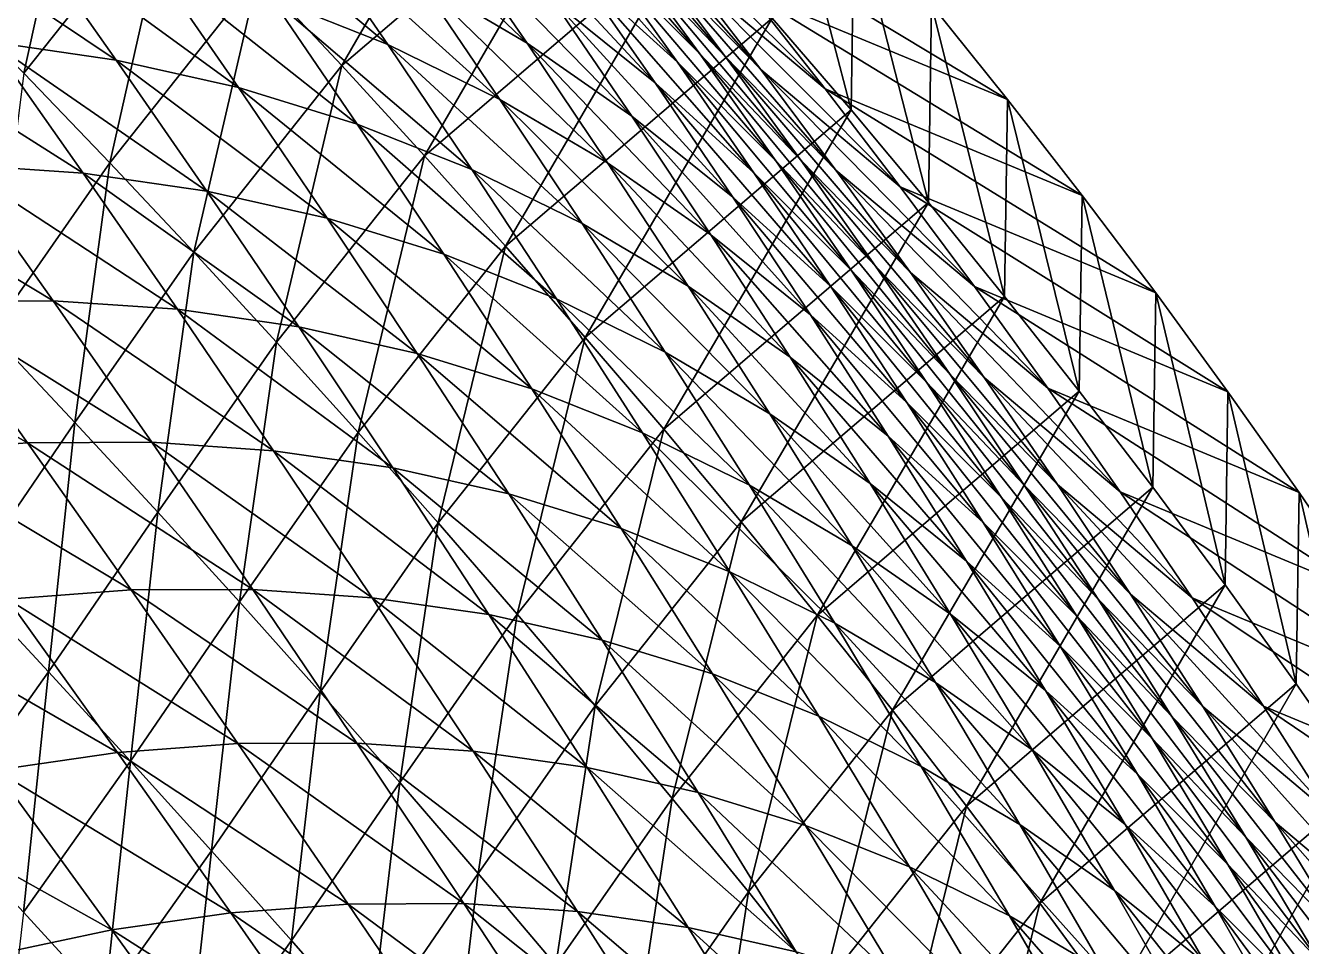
# Model space of a CAD drawing. Header units: metres. Extents: x -232 to 179, y -162 to 161.
# Drawn here: x 85.4 to 139.3, y -33.1 to 5.8 of the extents above; entities that cross this region are included whole.
import ezdxf

# ---------------------------------------------------------------- set-up
doc = ezdxf.new("R2010")
doc.units = ezdxf.units.M

msp = doc.modelspace()

# ---------------------------------------------------------------- linework, layer by layer
for points in [[(98.73003, 4.1157317, -732.50916), (106.50194, 17.605597, -739.7487), (95.17583, 7.911881, -739.0848), (95.17593, 7.911981, -739.08466)], [(106.50194, 17.605597, -739.7487), (98.73003, 4.1157317, -732.50916), (110.04746, 13.802004, -733.17255), (110.04756, 13.802104, -733.1724)], [(85.29023, 3.7953544, -746.7274), (87.854385, 15.479294, -752.1259), (81.59736, 7.58252, -753.2314), (81.59746, 7.58262, -753.23126)], [(87.854385, 15.479294, -752.1259), (85.29023, 3.7953544, -746.7274), (91.55208, 11.6982, -745.62103), (91.55218, 11.6983, -745.6209)], [(120.25499, 2.240652, -713.1234), (117.047226, 14.5432, -715.0619), (116.920135, 6.1243305, -719.8683), (116.920235, 6.1244307, -719.86816)], [(117.047226, 14.5432, -715.0619), (120.25499, 2.240652, -713.1234), (120.38168, 10.633322, -708.332), (120.38178, 10.633422, -708.33185)], [(102.21889, 0.30512905, -725.8861), (110.04746, 13.802004, -733.17255), (98.73003, 4.1157317, -732.50916), (98.730125, 4.115832, -732.50903)], [(110.04746, 13.802004, -733.17255), (102.21889, 0.30512905, -725.8861), (113.51888, 9.97648, -726.54846), (113.51898, 9.97658, -726.54834)], [(113.85986, 4.607891, -641.3563), (106.40723, 13.259079, -643.6476), (110.63669, 9.023609, -648.446), (110.63679, 9.023709, -648.44586)], [(106.40723, 13.259079, -643.6476), (113.85986, 4.607891, -641.3563), (109.665955, 8.807743, -636.5983), (109.66605, 8.807843, -636.5982)], [(114.93771, 4.4885254, -653.4575), (107.39112, 13.347893, -655.43616), (111.724335, 8.778858, -660.4853), (111.724434, 8.778958, -660.48517)], [(107.39112, 13.347893, -655.43616), (114.93771, 4.4885254, -653.4575), (110.63669, 9.023609, -648.446), (110.63679, 9.023709, -648.44586)], [(116.43378, 3.9528046, -665.89185), (108.4807, 12.989351, -667.4205), (113.22095, 8.131716, -672.8624), (113.22105, 8.131816, -672.8623)], [(108.4807, 12.989351, -667.4205), (116.43378, 3.9528046, -665.89185), (111.724335, 8.778858, -660.4853), (111.724434, 8.778958, -660.48517)], [(106.55824, 5.0563393, -601.7048), (98.51134, 12.723427, -604.77844), (103.17668, 9.968498, -608.9608), (103.17678, 9.968598, -608.9607)], [(98.51134, 12.723427, -604.77844), (106.55824, 5.0563393, -601.7048), (101.94752, 7.779007, -597.57135), (101.94762, 7.779107, -597.5712)], [(112.91045, 4.252762, -629.442), (105.40457, 12.685139, -631.9897), (109.665955, 8.807743, -636.5983), (109.66605, 8.807843, -636.5982)], [(105.40457, 12.685139, -631.9897), (112.91045, 4.252762, -629.442), (108.689285, 8.093552, -624.8769), (108.689384, 8.093652, -624.8768)], [(100.66824, 5.0091705, -586.263), (92.17076, 12.106762, -589.6441), (97.150375, 10.132473, -593.54846), (97.150475, 10.132573, -593.54834)], [(92.17076, 12.106762, -589.6441), (100.66824, 5.0091705, -586.263), (95.7532, 6.957855, -582.40924), (95.753296, 6.9579554, -582.4091)], [(119.15399, 3.132618, -679.0476), (109.96993, 12.241884, -679.74646), (115.93644, 7.2145786, -685.96655), (115.93654, 7.214679, -685.96643)], [(109.96993, 12.241884, -679.74646), (119.15399, 3.132618, -679.0476), (113.22095, 8.131716, -672.8624), (113.22105, 8.131816, -672.8623)], [(88.91398, 0.009035468, -740.19116), (91.55208, 11.6982, -745.62103), (85.29023, 3.7953544, -746.7274), (85.29033, 3.7954543, -746.7273)], [(91.55208, 11.6982, -745.62103), (88.91398, 0.009035468, -740.19116), (95.17583, 7.911881, -739.0848), (95.17593, 7.911981, -739.08466)], [(111.96851, 3.3852882, -617.6486), (104.33208, 11.596653, -620.43195), (108.689285, 8.093552, -624.8769), (108.689384, 8.093652, -624.8768)], [(104.33208, 11.596653, -620.43195), (111.96851, 3.3852882, -617.6486), (107.65723, 6.8514824, -613.2505), (107.657326, 6.8515825, -613.25037)], [(126.86542, 2.678114, -694.6535), (112.67208, 11.238222, -692.80383), (123.65324, 6.6800976, -701.5323), (123.653336, 6.6801977, -701.53217)], [(112.67208, 11.238222, -692.80383), (126.86542, 2.678114, -694.6535), (115.93644, 7.2145786, -685.96655), (115.93654, 7.214679, -685.96643)], [(89.19043, 4.3452263, -567.82587), (80.03549, 10.480431, -571.65466), (85.42258, 9.699898, -575.09344), (85.422676, 9.699998, -575.0933)], [(80.03549, 10.480431, -571.65466), (89.19043, 4.3452263, -567.82587), (83.88052, 5.114567, -564.43634), (83.88062, 5.114667, -564.4362)], [(123.52703, -1.6796665, -706.30493), (120.38168, 10.633322, -708.332), (120.25499, 2.240652, -713.1234), (120.25509, 2.240752, -713.1233)], [(120.38168, 10.633322, -708.332), (123.52703, -1.6796665, -706.30493), (123.65324, 6.6800976, -701.5323), (123.653336, 6.6801977, -701.53217)], [(105.40318, 2.6862183, -590.2337), (97.150375, 10.132473, -593.54846), (101.94752, 7.779007, -597.57135), (101.94762, 7.779107, -597.5712)], [(97.150375, 10.132473, -593.54846), (105.40318, 2.6862183, -590.2337), (100.66824, 5.0091705, -586.263), (100.66834, 5.0092707, -586.2629)], [(105.64636, -3.5245857, -719.20746), (113.51888, 9.97648, -726.54846), (102.21889, 0.30512905, -725.8861), (102.21899, 0.30522904, -725.886)], [(110.98631, 1.975811, -605.9442), (103.17668, 9.968498, -608.9608), (107.65723, 6.8514824, -613.2505), (107.657326, 6.8515825, -613.25037)], [(103.17668, 9.968498, -608.9608), (110.98631, 1.975811, -605.9442), (106.55824, 5.0563393, -601.7048), (106.55834, 5.0564394, -601.70465)], [(113.51888, 9.97648, -726.54846), (105.64636, -3.5245857, -719.20746), (116.920135, 6.1243305, -719.8683), (116.920235, 6.1244307, -719.86816)], [(94.359726, 3.185978, -571.3633), (85.42258, 9.699898, -575.09344), (90.66702, 8.523811, -578.6823), (90.66712, 8.523911, -578.6822)], [(85.42258, 9.699898, -575.09344), (94.359726, 3.185978, -571.3633), (89.19043, 4.3452263, -567.82587), (89.19053, 4.3453264, -567.82574)], [(117.064766, 0.09256363, -634.15515), (109.665955, 8.807743, -636.5983), (113.85986, 4.607891, -641.3563), (113.85996, 4.607991, -641.3562)], [(109.665955, 8.807743, -636.5983), (117.064766, 0.09256363, -634.15515), (112.91045, 4.252762, -629.442), (112.91055, 4.252862, -629.4419)], [(118.124695, 0.11094284, -646.32574), (110.63669, 9.023609, -648.446), (114.93771, 4.4885254, -653.4575), (114.93781, 4.4886255, -653.4574)], [(110.63669, 9.023609, -648.446), (118.124695, 0.11094284, -646.32574), (113.85986, 4.607891, -641.3563), (113.85996, 4.607991, -641.3562)], [(119.61214, -0.30165863, -658.8239), (111.724335, 8.778858, -660.4853), (116.43378, 3.9528046, -665.89185), (116.433876, 3.9529045, -665.8917)], [(111.724335, 8.778858, -660.4853), (119.61214, -0.30165863, -658.8239), (114.93771, 4.4885254, -653.4575), (114.93781, 4.4886255, -653.4574)], [(99.37303, 1.6424675, -575.0368), (90.66702, 8.523811, -578.6823), (95.7532, 6.957855, -582.40924), (95.753296, 6.9579554, -582.4091)], [(90.66702, 8.523811, -578.6823), (99.37303, 1.6424675, -575.0368), (94.359726, 3.185978, -571.3633), (94.359825, 3.1860778, -571.36316)], [(116.1452, -0.4150238, -622.16565), (108.689285, 8.093552, -624.8769), (112.91045, 4.252762, -629.442), (112.91055, 4.252862, -629.4419)], [(108.689285, 8.093552, -624.8769), (116.1452, -0.4150238, -622.16565), (111.96851, 3.3852882, -617.6486), (111.96861, 3.3853881, -617.6485)], [(122.32825, -1.013794, -672.03687), (113.22095, 8.131716, -672.8624), (119.15399, 3.132618, -679.0476), (119.15409, 3.1327178, -679.0475)], [(113.22095, 8.131716, -672.8624), (122.32825, -1.013794, -672.03687), (116.43378, 3.9528046, -665.89185), (116.433876, 3.9529045, -665.8917)], [(92.473, -3.7810416, -733.6147), (95.17583, 7.911881, -739.0848), (88.91398, 0.009035468, -740.19116), (88.91408, 0.009135468, -740.19104)], [(95.17583, 7.911881, -739.0848), (92.473, -3.7810416, -733.6147), (98.73003, 4.1157317, -732.50916), (98.730125, 4.115832, -732.50903)], [(109.95412, -0.0011444092, -594.31354), (101.94752, 7.779007, -597.57135), (106.55824, 5.0563393, -601.7048), (106.55834, 5.0564394, -601.70465)], [(101.94752, 7.779007, -597.57135), (109.95412, -0.0011444092, -594.31354), (105.40318, 2.6862183, -590.2337), (105.40328, 2.6863182, -590.2336)], [(130.02165, -1.378397, -687.68585), (115.93644, 7.2145786, -685.96655), (126.86542, 2.678114, -694.6535), (126.86552, 2.6782138, -694.6534)], [(115.93644, 7.2145786, -685.96655), (130.02165, -1.378397, -687.68585), (119.15399, 3.132618, -679.0476), (119.15409, 3.1327178, -679.0475)], [(104.21765, -0.27829742, -578.8354), (95.7532, 6.957855, -582.40924), (100.66824, 5.0091705, -586.263), (100.66834, 5.0092707, -586.2629)], [(95.7532, 6.957855, -582.40924), (104.21765, -0.27829742, -578.8354), (99.37303, 1.6424675, -575.0368), (99.37313, 1.6425675, -575.0367)], [(115.24715, -1.4497948, -610.2908), (107.65723, 6.8514824, -613.2505), (111.96851, 3.3852882, -617.6486), (111.96861, 3.3853881, -617.6485)], [(107.65723, 6.8514824, -613.2505), (115.24715, -1.4497948, -610.2908), (110.98631, 1.975811, -605.9442), (110.98641, 1.975911, -605.9441)], [(126.73982, -5.641924, -699.4035), (123.65324, 6.6800976, -701.5323), (123.52703, -1.6796665, -706.30493), (123.52713, -1.6795665, -706.3048)], [(123.65324, 6.6800976, -701.5323), (126.73982, -5.641924, -699.4035), (126.86542, 2.678114, -694.6535), (126.86552, 2.6782138, -694.6534)], [(109.01628, -7.3782377, -712.46466), (116.920135, 6.1243305, -719.8683), (105.64636, -3.5245857, -719.20746), (105.64646, -3.5244858, -719.20734)], [(116.920135, 6.1243305, -719.8683), (109.01628, -7.3782377, -712.46466), (120.25499, 2.240652, -713.1234), (120.25509, 2.240752, -713.1233)], [(87.79015, -0.43686676, -557.0768), (78.44734, 5.489765, -561.2068), (83.88052, 5.114567, -564.43634), (83.88062, 5.114667, -564.4362)], [(78.44734, 5.489765, -561.2068), (87.79015, -0.43686676, -557.0768), (82.44286, -0.067596436, -553.89825), (82.44296, -0.067496434, -553.89813)], [(93.01611, -1.194046, -560.41266), (83.88052, 5.114567, -564.43634), (89.19043, 4.3452263, -567.82587), (89.19053, 4.3453264, -567.82574)], [(83.88052, 5.114567, -564.43634), (93.01611, -1.194046, -560.41266), (87.79015, -0.43686676, -557.0768), (87.79025, -0.43676677, -557.07666)], [(108.88476, -2.5679588, -582.7492), (100.66824, 5.0091705, -586.263), (105.40318, 2.6862183, -590.2337), (105.40328, 2.6863182, -590.2336)], [(100.66824, 5.0091705, -586.263), (108.88476, -2.5679588, -582.7492), (104.21765, -0.27829742, -578.8354), (104.21775, -0.27819744, -578.83527)], [(114.32478, -3.041729, -598.498), (106.55824, 5.0563393, -601.7048), (110.98631, 1.975811, -605.9442), (110.98641, 1.975911, -605.9441)], [(106.55824, 5.0563393, -601.7048), (114.32478, -3.041729, -598.498), (109.95412, -0.0011444092, -594.31354), (109.954216, -0.0010444092, -594.3134)], [(98.10369, -2.3349571, -563.89417), (89.19043, 4.3452263, -567.82587), (94.359726, 3.185978, -571.3633), (94.359825, 3.1860778, -571.36316)], [(89.19043, 4.3452263, -567.82587), (98.10369, -2.3349571, -563.89417), (93.01611, -1.194046, -560.41266), (93.01621, -1.193946, -560.41254)], [(121.289345, -4.361931, -639.07764), (113.85986, 4.607891, -641.3563), (118.124695, 0.11094284, -646.32574), (118.124794, 0.11104284, -646.3256)], [(113.85986, 4.607891, -641.3563), (121.289345, -4.361931, -639.07764), (117.064766, 0.09256363, -634.15515), (117.064865, 0.09266363, -634.155)], [(122.75984, -4.6389656, -651.64703), (114.93771, 4.4885254, -653.4575), (119.61214, -0.30165863, -658.8239), (119.612236, -0.30155864, -658.8238)], [(114.93771, 4.4885254, -653.4575), (122.75984, -4.6389656, -651.64703), (118.124695, 0.11094284, -646.32574), (118.124794, 0.11104284, -646.3256)], [(85.29023, 3.7953544, -746.7274), (83.88424, -7.193935, -741.57513), (88.91398, 0.009035468, -740.19116), (88.91408, 0.009135468, -740.19104)], [(95.971504, -7.579482, -726.9899), (98.73003, 4.1157317, -732.50916), (92.473, -3.7810416, -733.6147), (92.4731, -3.7809417, -733.61456)], [(98.73003, 4.1157317, -732.50916), (95.971504, -7.579482, -726.9899), (102.21889, 0.30512905, -725.8861), (102.21899, 0.30522904, -725.886)], [(120.25574, -4.531395, -626.8291), (112.91045, 4.252762, -629.442), (117.064766, 0.09256363, -634.15515), (117.064865, 0.09266363, -634.155)], [(112.91045, 4.252762, -629.442), (120.25574, -4.531395, -626.8291), (116.1452, -0.4150238, -622.16565), (116.1453, -0.41492382, -622.1655)], [(125.462814, -5.231346, -664.9233), (116.43378, 3.9528046, -665.89185), (122.32825, -1.013794, -672.03687), (122.32835, -1.0136939, -672.03674)], [(116.43378, 3.9528046, -665.89185), (125.462814, -5.231346, -664.9233), (119.61214, -0.30165863, -658.8239), (119.612236, -0.30155864, -658.8238)], [(119.37492, -5.2056236, -614.75494), (111.96851, 3.3852882, -617.6486), (116.1452, -0.4150238, -622.16565), (116.1453, -0.41492382, -622.1655)], [(111.96851, 3.3852882, -617.6486), (119.37492, -5.2056236, -614.75494), (115.24715, -1.4497948, -610.2908), (115.247246, -1.4496948, -610.29065)], [(103.03774, -3.8540726, -567.50964), (94.359726, 3.185978, -571.3633), (99.37303, 1.6424675, -575.0368), (99.37313, 1.6425675, -575.0367)], [(94.359726, 3.185978, -571.3633), (103.03774, -3.8540726, -567.50964), (98.10369, -2.3349571, -563.89417), (98.10379, -2.3348572, -563.89404)], [(133.12524, -5.4954834, -680.61896), (119.15399, 3.132618, -679.0476), (130.02165, -1.378397, -687.68585), (130.02176, -1.378297, -687.6857)], [(119.15399, 3.132618, -679.0476), (133.12524, -5.4954834, -680.61896), (122.32825, -1.013794, -672.03687), (122.32835, -1.0136939, -672.03674)], [(113.3705, -5.2168274, -586.77057), (105.40318, 2.6862183, -590.2337), (109.95412, -0.0011444092, -594.31354), (109.954216, -0.0010444092, -594.3134)], [(105.40318, 2.6862183, -590.2337), (113.3705, -5.2168274, -586.77057), (108.88476, -2.5679588, -582.7492), (108.88486, -2.567859, -582.7491)], [(112.33241, -11.26084, -705.64874), (120.25499, 2.240652, -713.1234), (109.01628, -7.3782377, -712.46466), (109.01638, -7.3781376, -712.46454)], [(120.25499, 2.240652, -713.1234), (112.33241, -11.26084, -705.64874), (123.52703, -1.6796665, -706.30493), (123.52713, -1.6795665, -706.3048)], [(129.89676, -9.651758, -692.4092), (126.86542, 2.678114, -694.6535), (126.73982, -5.641924, -699.4035), (126.73992, -5.641824, -699.4034)], [(126.86542, 2.678114, -694.6535), (129.89676, -9.651758, -692.4092), (130.02165, -1.378397, -687.68585), (130.02176, -1.378297, -687.6857)], [(107.805786, -5.7444763, -571.24817), (99.37303, 1.6424675, -575.0368), (104.21765, -0.27829742, -578.8354), (104.21775, -0.27819744, -578.83527)], [(99.37303, 1.6424675, -575.0368), (107.805786, -5.7444763, -571.24817), (103.03774, -3.8540726, -567.50964), (103.03784, -3.8539727, -567.5095)], [(118.53034, -6.4229126, -602.7882), (110.98631, 1.975811, -605.9442), (115.24715, -1.4497948, -610.2908), (115.247246, -1.4496948, -610.29065)], [(110.98631, 1.975811, -605.9442), (118.53034, -6.4229126, -602.7882), (114.32478, -3.041729, -598.498), (114.32488, -3.041629, -598.49786)], [(87.447136, -10.978479, -734.9976), (88.91398, 0.009035468, -740.19116), (83.88424, -7.193935, -741.57513), (83.88434, -7.193835, -741.575)], [(88.91398, 0.009035468, -740.19116), (87.447136, -10.978479, -734.9976), (92.473, -3.7810416, -733.6147), (92.4731, -3.7809417, -733.61456)], [(99.41347, -11.390905, -720.3087), (102.21889, 0.30512905, -725.8861), (95.971504, -7.579482, -726.9899), (95.9716, -7.579382, -726.9898)], [(102.21889, 0.30512905, -725.8861), (99.41347, -11.390905, -720.3087), (105.64636, -3.5245857, -719.20746), (105.64646, -3.5244858, -719.20734)], [(124.4358, -8.93895, -631.6997), (117.064766, 0.09256363, -634.15515), (121.289345, -4.361931, -639.07764), (121.289444, -4.3618307, -639.0775)], [(117.064766, 0.09256363, -634.15515), (124.4358, -8.93895, -631.6997), (120.25574, -4.531395, -626.8291), (120.25584, -4.531295, -626.829)], [(125.880714, -9.066994, -644.3487), (118.124695, 0.11094284, -646.32574), (122.75984, -4.6389656, -651.64703), (122.75994, -4.6388655, -651.6469)], [(118.124695, 0.11094284, -646.32574), (125.880714, -9.066994, -644.3487), (121.289345, -4.361931, -639.07764), (121.289444, -4.3618307, -639.0775)], [(86.51978, -5.8277435, -546.43427), (76.99291, -0.08900452, -550.88916), (82.44286, -0.067596436, -553.89825), (82.44296, -0.067496434, -553.89813)], [(76.99291, -0.08900452, -550.88916), (86.51978, -5.8277435, -546.43427), (81.164825, -5.8487854, -543.4776), (81.164925, -5.8486853, -543.4775)], [(91.773865, -6.1905746, -549.5573), (82.44286, -0.067596436, -553.89825), (87.79015, -0.43686676, -557.0768), (87.79025, -0.43676677, -557.07666)], [(82.44286, -0.067596436, -553.89825), (91.773865, -6.1905746, -549.5573), (86.51978, -5.8277435, -546.43427), (86.51988, -5.8276434, -546.43414)], [(96.90874, -6.9345512, -552.8351), (87.79015, -0.43686676, -557.0768), (93.01611, -1.194046, -560.41266), (93.01621, -1.193946, -560.41254)], [(87.79015, -0.43686676, -557.0768), (96.90874, -6.9345512, -552.8351), (91.773865, -6.1905746, -549.5573), (91.773964, -6.1904745, -549.5572)], [(112.39909, -7.99794, -575.1001), (104.21765, -0.27829742, -578.8354), (108.88476, -2.5679588, -582.7492), (108.88486, -2.567859, -582.7491)], [(104.21765, -0.27829742, -578.8354), (112.39909, -7.99794, -575.1001), (107.805786, -5.7444763, -571.24817), (107.805885, -5.744376, -571.24805)], [(117.678535, -8.2138405, -590.8951), (109.95412, -0.0011444092, -594.31354), (114.32478, -3.041729, -598.498), (114.32488, -3.041629, -598.49786)], [(109.95412, -0.0011444092, -594.31354), (117.678535, -8.2138405, -590.8951), (113.3705, -5.2168274, -586.77057), (113.3706, -5.2167273, -586.77045)], [(123.43733, -9.273792, -619.3638), (116.1452, -0.4150238, -622.16565), (120.25574, -4.531395, -626.8291), (120.25584, -4.531295, -626.829)], [(116.1452, -0.4150238, -622.16565), (123.43733, -9.273792, -619.3638), (119.37492, -5.2056236, -614.75494), (119.37502, -5.2055235, -614.7548)], [(128.5613, -9.527199, -657.69507), (119.61214, -0.30165863, -658.8239), (125.462814, -5.231346, -664.9233), (125.46291, -5.231246, -664.92316)], [(119.61214, -0.30165863, -658.8239), (128.5613, -9.527199, -657.69507), (122.75984, -4.6389656, -651.64703), (122.75994, -4.6388655, -651.6469)], [(136.17958, -9.679731, -673.4415), (122.32825, -1.013794, -672.03687), (133.12524, -5.4954834, -680.61896), (133.12535, -5.4953833, -680.61884)], [(122.32825, -1.013794, -672.03687), (136.17958, -9.679731, -673.4415), (125.462814, -5.231346, -664.9233), (125.46291, -5.231246, -664.92316)], [(101.90763, -8.055588, -556.2559), (93.01611, -1.194046, -560.41266), (98.10369, -2.3349571, -563.89417), (98.10379, -2.3348572, -563.89404)], [(93.01611, -1.194046, -560.41266), (101.90763, -8.055588, -556.2559), (96.90874, -6.9345512, -552.8351), (96.90884, -6.934451, -552.83496)], [(122.60461, -10.130039, -607.19446), (115.24715, -1.4497948, -610.2908), (119.37492, -5.2056236, -614.75494), (119.37502, -5.2055235, -614.7548)], [(115.24715, -1.4497948, -610.2908), (122.60461, -10.130039, -607.19446), (118.53034, -6.4229126, -602.7882), (118.53044, -6.4228125, -602.7881)], [(133.00116, -13.715057, -685.3116), (130.02165, -1.378397, -687.68585), (129.89676, -9.651758, -692.4092), (129.89687, -9.651658, -692.40906)], [(130.02165, -1.378397, -687.68585), (133.00116, -13.715057, -685.3116), (133.12524, -5.4954834, -680.61896), (133.12535, -5.4953833, -680.61884)], [(115.59839, -15.177568, -698.7504), (123.52703, -1.6796665, -706.30493), (112.33241, -11.26084, -705.64874), (112.33251, -11.26074, -705.6486)], [(123.52703, -1.6796665, -706.30493), (115.59839, -15.177568, -698.7504), (126.73982, -5.641924, -699.4035), (126.73992, -5.641824, -699.4034)], [(106.75568, -9.548218, -559.80835), (98.10369, -2.3349571, -563.89417), (103.03774, -3.8540726, -567.50964), (103.03784, -3.8539727, -567.5095)], [(98.10369, -2.3349571, -563.89417), (106.75568, -9.548218, -559.80835), (101.90763, -8.055588, -556.2559), (101.90773, -8.055488, -556.2558)], [(116.81392, -10.604927, -579.05786), (108.88476, -2.5679588, -582.7492), (113.3705, -5.2168274, -586.77057), (113.3706, -5.2167273, -586.77045)], [(108.88476, -2.5679588, -582.7492), (116.81392, -10.604927, -579.05786), (112.39909, -7.99794, -575.1001), (112.39919, -7.99784, -575.1)], [(121.82384, -11.546589, -595.12384), (114.32478, -3.041729, -598.498), (118.53034, -6.4229126, -602.7882), (118.53044, -6.4228125, -602.7881)], [(114.32478, -3.041729, -598.498), (121.82384, -11.546589, -595.12384), (117.678535, -8.2138405, -590.8951), (117.678635, -8.21374, -590.89496)], [(102.802795, -15.2200775, -713.56244), (105.64636, -3.5245857, -719.20746), (99.41347, -11.390905, -720.3087), (99.41357, -11.390805, -720.3086)], [(105.64636, -3.5245857, -719.20746), (102.802795, -15.2200775, -713.56244), (109.01628, -7.3782377, -712.46466), (109.01638, -7.3781376, -712.46454)], [(90.95337, -14.765834, -728.3707), (92.473, -3.7810416, -733.6147), (87.447136, -10.978479, -734.9976), (87.447235, -10.978379, -734.9975)], [(92.473, -3.7810416, -733.6147), (90.95337, -14.765834, -728.3707), (95.971504, -7.579482, -726.9899), (95.9716, -7.579382, -726.9898)], [(111.440605, -11.405666, -563.4817), (103.03774, -3.8540726, -567.50964), (107.805786, -5.7444763, -571.24817), (107.805885, -5.744376, -571.24805)], [(103.03774, -3.8540726, -567.50964), (111.440605, -11.405666, -563.4817), (106.75568, -9.548218, -559.80835), (106.755775, -9.548118, -559.8082)], [(127.56845, -13.6297455, -624.1774), (120.25574, -4.531395, -626.8291), (124.4358, -8.93895, -631.6997), (124.4359, -8.938849, -631.6996)], [(120.25574, -4.531395, -626.8291), (127.56845, -13.6297455, -624.1774), (123.43733, -9.273792, -619.3638), (123.43743, -9.273692, -619.36365)], [(128.97879, -13.594437, -636.9152), (121.289345, -4.361931, -639.07764), (125.880714, -9.066994, -644.3487), (125.88081, -9.066894, -644.3486)], [(121.289345, -4.361931, -639.07764), (128.97879, -13.594437, -636.9152), (124.4358, -8.93895, -631.6997), (124.4359, -8.938849, -631.6996)], [(131.62741, -13.9090805, -650.3396), (122.75984, -4.6389656, -651.64703), (128.5613, -9.527199, -657.69507), (128.5614, -9.527099, -657.69495)], [(122.75984, -4.6389656, -651.64703), (131.62741, -13.9090805, -650.3396), (125.880714, -9.066994, -644.3487), (125.88081, -9.066894, -644.3486)], [(121.053856, -13.554565, -583.1172), (113.3705, -5.2168274, -586.77057), (117.678535, -8.2138405, -590.8951), (117.678635, -8.21374, -590.89496)], [(113.3705, -5.2168274, -586.77057), (121.053856, -13.554565, -583.1172), (116.81392, -10.604927, -579.05786), (116.81402, -10.604827, -579.05774)], [(126.61434, -14.145462, -611.7435), (119.37492, -5.2056236, -614.75494), (123.43733, -9.273792, -619.3638), (123.43743, -9.273692, -619.36365)], [(119.37492, -5.2056236, -614.75494), (126.61434, -14.145462, -611.7435), (122.60461, -10.130039, -607.19446), (122.604706, -10.129939, -607.19434)], [(139.18796, -13.938173, -666.1417), (125.462814, -5.231346, -664.9233), (136.17958, -9.679731, -673.4415), (136.17969, -9.679631, -673.4414)], [(125.462814, -5.231346, -664.9233), (139.18796, -13.938173, -666.1417), (128.5613, -9.527199, -657.69507), (128.5614, -9.527099, -657.69495)], [(85.43704, -11.830223, -535.89453), (75.72836, -6.255028, -540.699), (81.164825, -5.8487854, -543.4776), (81.164925, -5.8486853, -543.4775)], [(90.68909, -11.809586, -538.7944), (81.164825, -5.8487854, -543.4776), (86.51978, -5.8277435, -546.43427), (86.51988, -5.8276434, -546.43414)], [(81.164825, -5.8487854, -543.4776), (90.68909, -11.809586, -538.7944), (85.43704, -11.830223, -535.89453), (85.43714, -11.830123, -535.8944)], [(95.84218, -12.165443, -541.8574), (86.51978, -5.8277435, -546.43427), (91.773865, -6.1905746, -549.5573), (91.773964, -6.1904745, -549.5572)], [(86.51978, -5.8277435, -546.43427), (95.84218, -12.165443, -541.8574), (90.68909, -11.809586, -538.7944), (90.689186, -11.809485, -538.79425)], [(115.95386, -13.619858, -567.2665), (107.805786, -5.7444763, -571.24817), (112.39909, -7.99794, -575.1001), (112.39919, -7.99784, -575.1)], [(107.805786, -5.7444763, -571.24817), (115.95386, -13.619858, -567.2665), (111.440605, -11.405666, -563.4817), (111.440704, -11.405566, -563.48157)], [(118.81783, -19.133907, -691.75977), (126.73982, -5.641924, -699.4035), (115.59839, -15.177568, -698.7504), (115.59849, -15.177468, -698.7503)], [(126.73982, -5.641924, -699.4035), (118.81783, -19.133907, -691.75977), (129.89676, -9.651758, -692.4092), (129.89687, -9.651658, -692.40906)], [(136.05643, -17.83822, -678.0993), (133.12524, -5.4954834, -680.61896), (133.00116, -13.715057, -685.3116), (133.00127, -13.714957, -685.31146)], [(133.12524, -5.4954834, -680.61896), (136.05643, -17.83822, -678.0993), (136.17958, -9.679731, -673.4415), (136.17969, -9.679631, -673.4414)], [(75.72836, -6.255028, -540.699), (85.43704, -11.830223, -535.89453), (80.10507, -12.228661, -533.1693), (80.10517, -12.22856, -533.1692)], [(100.878365, -12.895123, -545.0722), (91.773865, -6.1905746, -549.5573), (96.90874, -6.9345512, -552.8351), (96.90884, -6.934451, -552.83496)], [(91.773865, -6.1905746, -549.5573), (100.878365, -12.895123, -545.0722), (95.84218, -12.165443, -541.8574), (95.84228, -12.165343, -541.8573)], [(125.83974, -15.2006, -599.467), (118.53034, -6.4229126, -602.7882), (122.60461, -10.130039, -607.19446), (122.604706, -10.129939, -607.19434)], [(118.53034, -6.4229126, -602.7882), (125.83974, -15.2006, -599.467), (121.82384, -11.546589, -595.12384), (121.82394, -11.546489, -595.1237)], [(105.78119, -13.99461, -548.42725), (96.90874, -6.9345512, -552.8351), (101.90763, -8.055588, -556.2559), (101.90773, -8.055488, -556.2558)], [(96.90874, -6.9345512, -552.8351), (105.78119, -13.99461, -548.42725), (100.878365, -12.895123, -545.0722), (100.87846, -12.895022, -545.0721)], [(83.88424, -7.193935, -741.57513), (82.81877, -17.734007, -736.345), (87.447136, -10.978479, -734.9976), (87.447235, -10.978379, -734.9975)], [(106.14328, -19.071932, -706.74225), (109.01628, -7.3782377, -712.46466), (102.802795, -15.2200775, -713.56244), (102.802895, -15.219977, -713.5623)], [(109.01628, -7.3782377, -712.46466), (106.14328, -19.071932, -706.74225), (112.33241, -11.26084, -705.64874), (112.33251, -11.26074, -705.6486)], [(94.40698, -18.560587, -721.68634), (95.971504, -7.579482, -726.9899), (90.95337, -14.765834, -728.3707), (90.95347, -14.765734, -728.3706)], [(95.971504, -7.579482, -726.9899), (94.40698, -18.560587, -721.68634), (99.41347, -11.390905, -720.3087), (99.41357, -11.390805, -720.3086)], [(110.53606, -15.458553, -551.91144), (101.90763, -8.055588, -556.2559), (106.75568, -9.548218, -559.80835), (106.755775, -9.548118, -559.8082)], [(101.90763, -8.055588, -556.2559), (110.53606, -15.458553, -551.91144), (105.78119, -13.99461, -548.42725), (105.78129, -13.99451, -548.4271)], [(120.29172, -16.181396, -571.1553), (112.39909, -7.99794, -575.1001), (116.81392, -10.604927, -579.05786), (116.81402, -10.604827, -579.05774)], [(112.39909, -7.99794, -575.1001), (120.29172, -16.181396, -571.1553), (115.95386, -13.619858, -567.2665), (115.95396, -13.619758, -567.26636)], [(125.13362, -16.834625, -587.2791), (117.678535, -8.2138405, -590.8951), (121.82384, -11.546589, -595.12384), (121.82394, -11.546489, -595.1237)], [(117.678535, -8.2138405, -590.8951), (125.13362, -16.834625, -587.2791), (121.053856, -13.554565, -583.1172), (121.053955, -13.554465, -583.11707)], [(132.05826, -18.230724, -629.33185), (124.4358, -8.93895, -631.6997), (128.97879, -13.594437, -636.9152), (128.9789, -13.5943365, -636.9151)], [(124.4358, -8.93895, -631.6997), (132.05826, -18.230724, -629.33185), (127.56845, -13.6297455, -624.1774), (127.56855, -13.629645, -624.1773)], [(134.66495, -18.385502, -642.843), (125.880714, -9.066994, -644.3487), (131.62741, -13.9090805, -650.3396), (131.62752, -13.90898, -650.3395)], [(125.880714, -9.066994, -644.3487), (134.66495, -18.385502, -642.843), (128.97879, -13.594437, -636.9152), (128.9789, -13.5943365, -636.9151)], [(115.130936, -17.280304, -555.51416), (106.75568, -9.548218, -559.80835), (111.440605, -11.405666, -563.4817), (111.440704, -11.405566, -563.48157)], [(106.75568, -9.548218, -559.80835), (115.130936, -17.280304, -555.51416), (110.53606, -15.458553, -551.91144), (110.536156, -15.458453, -551.9113)], [(121.99426, -23.135563, -684.6664), (129.89676, -9.651758, -692.4092), (118.81783, -19.133907, -691.75977), (118.81793, -19.133808, -691.75964)], [(129.89676, -9.651758, -692.4092), (121.99426, -23.135563, -684.6664), (133.00116, -13.715057, -685.3116), (133.00127, -13.714957, -685.31146)], [(130.6919, -18.444931, -616.49475), (123.43733, -9.273792, -619.3638), (127.56845, -13.6297455, -624.1774), (127.56855, -13.629645, -624.1773)], [(123.43733, -9.273792, -619.3638), (130.6919, -18.444931, -616.49475), (126.61434, -14.145462, -611.7435), (126.61444, -14.145362, -611.7434)], [(142.15375, -18.278416, -658.70654), (128.5613, -9.527199, -657.69507), (139.18796, -13.938173, -666.1417), (139.18806, -13.938073, -666.1416)], [(128.5613, -9.527199, -657.69507), (142.15375, -18.278416, -658.70654), (131.62741, -13.9090805, -650.3396), (131.62752, -13.90898, -650.3395)], [(139.06583, -22.028059, -670.7603), (136.17958, -9.679731, -673.4415), (136.05643, -17.83822, -678.0993), (136.05653, -17.838121, -678.0992)], [(136.17958, -9.679731, -673.4415), (139.06583, -22.028059, -670.7603), (139.18796, -13.938173, -666.1417), (139.18806, -13.938073, -666.1416)], [(129.79202, -19.15849, -603.95087), (122.60461, -10.130039, -607.19446), (126.61434, -14.145462, -611.7435), (126.61444, -14.145362, -611.7434)], [(122.60461, -10.130039, -607.19446), (129.79202, -19.15849, -603.95087), (125.83974, -15.2006, -599.467), (125.839836, -15.2005, -599.46686)], [(124.45775, -19.079628, -575.14386), (116.81392, -10.604927, -579.05786), (121.053856, -13.554565, -583.1172), (121.053955, -13.554465, -583.11707)], [(116.81392, -10.604927, -579.05786), (124.45775, -19.079628, -575.14386), (120.29172, -16.181396, -571.1553), (120.29182, -16.181297, -571.15515)], [(86.33214, -21.51096, -729.716), (87.447136, -10.978479, -734.9976), (82.81877, -17.734007, -736.345), (82.81887, -17.733908, -736.34485)], [(87.447136, -10.978479, -734.9976), (86.33214, -21.51096, -729.716), (90.95337, -14.765834, -728.3707), (90.95347, -14.765734, -728.3706)], [(109.43867, -22.951546, -699.83875), (112.33241, -11.26084, -705.64874), (106.14328, -19.071932, -706.74225), (106.14338, -19.071833, -706.7421)], [(112.33241, -11.26084, -705.64874), (109.43867, -22.951546, -699.83875), (115.59839, -15.177568, -698.7504), (115.59849, -15.177468, -698.7503)], [(89.82239, -18.054497, -528.11755), (80.10507, -12.228661, -533.1693), (85.43704, -11.830223, -535.89453), (85.43714, -11.830123, -535.8944)], [(94.96304, -18.034302, -530.95593), (85.43704, -11.830223, -535.89453), (90.68909, -11.809586, -538.7944), (90.689186, -11.809485, -538.79425)], [(85.43704, -11.830223, -535.89453), (94.96304, -18.034302, -530.95593), (89.82239, -18.054497, -528.11755), (89.82249, -18.054398, -528.11743)], [(100.00687, -18.38261, -533.954), (90.68909, -11.809586, -538.7944), (95.84218, -12.165443, -541.8574), (95.84228, -12.165343, -541.8573)], [(90.68909, -11.809586, -538.7944), (100.00687, -18.38261, -533.954), (94.96304, -18.034302, -530.95593), (94.96314, -18.034203, -530.9558)], [(97.81189, -22.367449, -714.9358), (99.41347, -11.390905, -720.3087), (94.40698, -18.560587, -721.68634), (94.40708, -18.560488, -721.6862)], [(99.41347, -11.390905, -720.3087), (97.81189, -22.367449, -714.9358), (102.802795, -15.2200775, -713.56244), (102.802895, -15.219977, -713.5623)], [(119.55744, -19.451935, -559.2262), (111.440605, -11.405666, -563.4817), (115.95386, -13.619858, -567.2665), (115.95396, -13.619758, -567.26636)], [(111.440605, -11.405666, -563.4817), (119.55744, -19.451935, -559.2262), (115.130936, -17.280304, -555.51416), (115.131035, -17.280205, -555.51404)], [(129.08603, -20.43087, -591.5536), (121.82384, -11.546589, -595.12384), (125.83974, -15.2006, -599.467), (125.839836, -15.2005, -599.46686)], [(121.82384, -11.546589, -595.12384), (129.08603, -20.43087, -591.5536), (125.13362, -16.834625, -587.2791), (125.13372, -16.834526, -587.279)], [(80.10507, -12.228661, -533.1693), (89.82239, -18.054497, -528.11755), (84.603485, -18.444492, -525.4501), (84.603584, -18.444393, -525.44995)], [(104.93625, -19.096817, -537.1006), (95.84218, -12.165443, -541.8574), (100.878365, -12.895123, -545.0722), (100.87846, -12.895022, -545.0721)], [(95.84218, -12.165443, -541.8574), (104.93625, -19.096817, -537.1006), (100.00687, -18.38261, -533.954), (100.006966, -18.382511, -533.95386)], [(109.7351, -20.172993, -540.3845), (100.878365, -12.895123, -545.0722), (105.78119, -13.99461, -548.42725), (105.78129, -13.99451, -548.4271)], [(100.878365, -12.895123, -545.0722), (109.7351, -20.172993, -540.3845), (104.93625, -19.096817, -537.1006), (104.93635, -19.096718, -537.10046)], [(114.38913, -21.605888, -543.7948), (105.78119, -13.99461, -548.42725), (110.53606, -15.458553, -551.91144), (110.536156, -15.458453, -551.9113)], [(105.78119, -13.99461, -548.42725), (114.38913, -21.605888, -543.7948), (109.7351, -20.172993, -540.3845), (109.7352, -20.172894, -540.3844)], [(123.811935, -21.964249, -563.0403), (115.95386, -13.619858, -567.2665), (120.29172, -16.181396, -571.1553), (120.29182, -16.181297, -571.15515)], [(115.95386, -13.619858, -567.2665), (123.811935, -21.964249, -563.0403), (119.55744, -19.451935, -559.2262), (119.55754, -19.451836, -559.2261)], [(128.46642, -22.30251, -579.2332), (121.053856, -13.554565, -583.1172), (125.13362, -16.834625, -587.2791), (125.13372, -16.834526, -587.279)], [(121.053856, -13.554565, -583.1172), (128.46642, -22.30251, -579.2332), (124.45775, -19.079628, -575.14386), (124.45785, -19.079529, -575.14374)], [(125.13132, -27.188715, -677.4589), (133.00116, -13.715057, -685.3116), (121.99426, -23.135563, -684.6664), (121.99436, -23.135464, -684.66626)], [(133.00116, -13.715057, -685.3116), (125.13132, -27.188715, -677.4589), (136.05643, -17.83822, -678.0993), (136.05653, -17.838121, -678.0992)], [(135.12349, -22.986252, -621.5824), (127.56845, -13.6297455, -624.1774), (132.05826, -18.230724, -629.33185), (132.05836, -18.230625, -629.3317)], [(127.56845, -13.6297455, -624.1774), (135.12349, -22.986252, -621.5824), (130.6919, -18.444931, -616.49475), (130.692, -18.444832, -616.4946)], [(137.67784, -22.965698, -635.19025), (128.97879, -13.594437, -636.9152), (134.66495, -18.385502, -642.843), (134.66505, -18.385403, -642.8429)], [(128.97879, -13.594437, -636.9152), (137.67784, -22.965698, -635.19025), (132.05826, -18.230724, -629.33185), (132.05836, -18.230625, -629.3317)], [(145.08035, -22.7088, -651.12177), (131.62741, -13.9090805, -650.3396), (142.15375, -18.278416, -658.70654), (142.15385, -18.278316, -658.7064)], [(131.62741, -13.9090805, -650.3396), (145.08035, -22.7088, -651.12177), (134.66495, -18.385502, -642.843), (134.66505, -18.385403, -642.8429)], [(142.03278, -26.291927, -663.28156), (139.18796, -13.938173, -666.1417), (139.06583, -22.028059, -670.7603), (139.06593, -22.02796, -670.7602)], [(139.18796, -13.938173, -666.1417), (142.03278, -26.291927, -663.28156), (142.15375, -18.278416, -658.70654), (142.15385, -18.278316, -658.7064)], [(133.81114, -23.396358, -608.634), (126.61434, -14.145462, -611.7435), (130.6919, -18.444931, -616.49475), (130.692, -18.444832, -616.4946)], [(126.61434, -14.145462, -611.7435), (133.81114, -23.396358, -608.634), (129.79202, -19.15849, -603.95087), (129.79213, -19.15839, -603.95074)], [(89.796455, -25.290062, -723.02844), (90.95337, -14.765834, -728.3707), (86.33214, -21.51096, -729.716), (86.33224, -21.51086, -729.7159)], [(90.95337, -14.765834, -728.3707), (89.796455, -25.290062, -723.02844), (94.40698, -18.560587, -721.68634), (94.40708, -18.560488, -721.6862)], [(101.17194, -26.191278, -708.1102), (102.802795, -15.2200775, -713.56244), (97.81189, -22.367449, -714.9358), (97.81199, -22.36735, -714.93567)], [(102.802795, -15.2200775, -713.56244), (101.17194, -26.191278, -708.1102), (106.14328, -19.071932, -706.74225), (106.14338, -19.071833, -706.7421)], [(112.69266, -26.864273, -692.842), (115.59839, -15.177568, -698.7504), (109.43867, -22.951546, -699.83875), (109.43877, -22.951447, -699.8386)], [(118.88658, -23.389011, -547.32117), (110.53606, -15.458553, -551.91144), (115.130936, -17.280304, -555.51416), (115.131035, -17.280205, -555.51404)], [(110.53606, -15.458553, -551.91144), (118.88658, -23.389011, -547.32117), (114.38913, -21.605888, -543.7948), (114.38923, -21.60579, -543.7947)], [(115.59839, -15.177568, -698.7504), (112.69266, -26.864273, -692.842), (118.81783, -19.133907, -691.75977), (118.81793, -19.133808, -691.75964)], [(132.97583, -24.326187, -595.96655), (125.83974, -15.2006, -599.467), (129.79202, -19.15849, -603.95087), (129.79213, -19.15839, -603.95074)], [(125.83974, -15.2006, -599.467), (132.97583, -24.326187, -595.96655), (129.08603, -20.43087, -591.5536), (129.08614, -20.43077, -591.55347)], [(127.8979, -24.80677, -566.95215), (120.29172, -16.181396, -571.1553), (124.45775, -19.079628, -575.14386), (124.45785, -19.079529, -575.14374)], [(120.29172, -16.181396, -571.1553), (127.8979, -24.80677, -566.95215), (123.811935, -21.964249, -563.0403), (123.812035, -21.96415, -563.04016)], [(132.34991, -25.836071, -583.43317), (125.13362, -16.834625, -587.2791), (129.08603, -20.43087, -591.5536), (129.08614, -20.43077, -591.55347)], [(125.13362, -16.834625, -587.2791), (132.34991, -25.836071, -583.43317), (128.46642, -22.30251, -579.2332), (128.46652, -22.30241, -579.2331)], [(82.81877, -17.734007, -736.345), (81.7948, -27.9104, -730.90753), (86.33214, -21.51096, -729.716), (86.33224, -21.51086, -729.7159)], [(123.219215, -25.514587, -550.95447), (115.130936, -17.280304, -555.51416), (119.55744, -19.451935, -559.2262), (119.55754, -19.451836, -559.2261)], [(115.130936, -17.280304, -555.51416), (123.219215, -25.514587, -550.95447), (118.88658, -23.389011, -547.32117), (118.88668, -23.388912, -547.32104)], [(94.335266, -24.54578, -520.12134), (84.603485, -18.444492, -525.4501), (89.82239, -18.054497, -528.11755), (89.82249, -18.054398, -528.11743)], [(99.355484, -24.526062, -522.8932), (89.82239, -18.054497, -528.11755), (94.96304, -18.034302, -530.95593), (94.96314, -18.034203, -530.9558)], [(89.82239, -18.054497, -528.11755), (99.355484, -24.526062, -522.8932), (94.335266, -24.54578, -520.12134), (94.335365, -24.545681, -520.1212)], [(104.28113, -24.866203, -525.82104), (94.96304, -18.034302, -530.95593), (100.00687, -18.38261, -533.954), (100.006966, -18.382511, -533.95386)], [(94.96304, -18.034302, -530.95593), (104.28113, -24.866203, -525.82104), (99.355484, -24.526062, -522.8932), (99.35558, -24.525963, -522.89307)], [(128.23262, -31.299925, -670.1253), (136.05643, -17.83822, -678.0993), (125.13132, -27.188715, -677.4589), (125.13142, -27.188616, -677.4588)], [(136.05643, -17.83822, -678.0993), (128.23262, -31.299925, -670.1253), (139.06583, -22.028059, -670.7603), (139.06593, -22.02796, -670.7602)], [(140.67018, -27.659828, -627.3648), (132.05826, -18.230724, -629.33185), (137.67784, -22.965698, -635.19025), (137.67795, -22.9656, -635.1901)], [(132.05826, -18.230724, -629.33185), (140.67018, -27.659828, -627.3648), (135.12349, -22.986252, -621.5824), (135.1236, -22.986153, -621.5823)], [(89.23865, -24.926636, -517.51636), (79.32552, -19.20428, -522.9641), (84.603485, -18.444492, -525.4501), (84.603584, -18.444393, -525.44995)], [(84.603485, -18.444492, -525.4501), (94.335266, -24.54578, -520.12134), (89.23865, -24.926636, -517.51636), (89.23875, -24.926537, -517.51624)], [(93.21571, -29.075989, -716.27374), (94.40698, -18.560587, -721.68634), (89.796455, -25.290062, -723.02844), (89.796555, -25.289963, -723.0283)], [(94.40698, -18.560587, -721.68634), (93.21571, -29.075989, -716.27374), (97.81189, -22.367449, -714.9358), (97.81199, -22.36735, -714.93567)], [(109.09502, -25.563679, -528.8939), (100.00687, -18.38261, -533.954), (104.93625, -19.096817, -537.1006), (104.93635, -19.096718, -537.10046)], [(100.00687, -18.38261, -533.954), (109.09502, -25.563679, -528.8939), (104.28113, -24.866203, -525.82104), (104.28123, -24.866104, -525.8209)], [(138.17924, -27.872616, -613.6487), (130.6919, -18.444931, -616.49475), (135.12349, -22.986252, -621.5824), (135.1236, -22.986153, -621.5823)], [(130.6919, -18.444931, -616.49475), (138.17924, -27.872616, -613.6487), (133.81114, -23.396358, -608.634), (133.81125, -23.39626, -608.63385)], [(147.97131, -27.238377, -643.3721), (134.66495, -18.385502, -642.843), (145.08035, -22.7088, -651.12177), (145.08046, -22.7087, -651.12164)], [(134.66495, -18.385502, -642.843), (147.97131, -27.238377, -643.3721), (137.67784, -22.965698, -635.19025), (137.67795, -22.9656, -635.1901)], [(79.32552, -19.20428, -522.9641), (89.23865, -24.926636, -517.51636), (84.08435, -25.668625, -515.0886), (84.08445, -25.668526, -515.0885)], [(104.49095, -30.037058, -701.2002), (106.14328, -19.071932, -706.74225), (101.17194, -26.191278, -708.1102), (101.17204, -26.19118, -708.1101)], [(106.14328, -19.071932, -706.74225), (104.49095, -30.037058, -701.2002), (109.43867, -22.951546, -699.83875), (109.43877, -22.951447, -699.8386)], [(113.78143, -26.614635, -532.1009), (104.93625, -19.096817, -537.1006), (109.7351, -20.172993, -540.3845), (109.7352, -20.172894, -540.3844)], [(104.93625, -19.096817, -537.1006), (113.78143, -26.614635, -532.1009), (109.09502, -25.563679, -528.8939), (109.095116, -25.56358, -528.8938)], [(115.90892, -30.815672, -685.7415), (118.81783, -19.133907, -691.75977), (112.69266, -26.864273, -692.842), (112.69276, -26.864174, -692.84186)], [(118.81783, -19.133907, -691.75977), (115.90892, -30.815672, -685.7415), (121.99426, -23.135563, -684.6664), (121.99436, -23.135464, -684.66626)], [(131.82953, -27.967712, -570.96295), (124.45775, -19.079628, -575.14386), (128.46642, -22.30251, -579.2332), (128.46652, -22.30241, -579.2331)], [(124.45775, -19.079628, -575.14386), (131.82953, -27.967712, -570.96295), (127.8979, -24.80677, -566.95215), (127.898, -24.806671, -566.952)], [(136.93143, -28.497063, -600.5757), (129.79202, -19.15849, -603.95087), (133.81114, -23.396358, -608.634), (133.81125, -23.39626, -608.63385)], [(129.79202, -19.15849, -603.95087), (136.93143, -28.497063, -600.5757), (132.97583, -24.326187, -595.96655), (132.97594, -24.326088, -595.96643)], [(127.3835, -27.973625, -554.6876), (119.55744, -19.451935, -559.2262), (123.811935, -21.964249, -563.0403), (123.812035, -21.96415, -563.04016)], [(119.55744, -19.451935, -559.2262), (127.3835, -27.973625, -554.6876), (123.219215, -25.514587, -550.95447), (123.219315, -25.514488, -550.95435)], [(118.32643, -28.013962, -535.4313), (109.7351, -20.172993, -540.3845), (114.38913, -21.605888, -543.7948), (114.38923, -21.60579, -543.7947)], [(109.7351, -20.172993, -540.3845), (118.32643, -28.013962, -535.4313), (113.78143, -26.614635, -532.1009), (113.78153, -26.614536, -532.10077)], [(136.17192, -29.663494, -587.7693), (129.08603, -20.43087, -591.5536), (132.97583, -24.326187, -595.96655), (132.97594, -24.326088, -595.96643)], [(129.08603, -20.43087, -591.5536), (136.17192, -29.663494, -587.7693), (132.34991, -25.836071, -583.43317), (132.35002, -25.835972, -583.43304)], [(85.26965, -31.674658, -724.2172), (86.33214, -21.51096, -729.716), (81.7948, -27.9104, -730.90753), (81.7949, -27.910301, -730.9074)], [(86.33214, -21.51096, -729.716), (85.26965, -31.674658, -724.2172), (89.796455, -25.290062, -723.02844), (89.796555, -25.289963, -723.0283)], [(122.7185, -29.755302, -538.875), (114.38913, -21.605888, -543.7948), (118.88658, -23.389011, -547.32117), (118.88668, -23.388912, -547.32104)], [(114.38913, -21.605888, -543.7948), (122.7185, -29.755302, -538.875), (118.32643, -28.013962, -535.4313), (118.32653, -28.013863, -535.43115)], [(131.38281, -30.755867, -558.5166), (123.811935, -21.964249, -563.0403), (127.8979, -24.80677, -566.95215), (127.898, -24.806671, -566.952)], [(123.811935, -21.964249, -563.0403), (131.38281, -30.755867, -558.5166), (127.3835, -27.973625, -554.6876), (127.3836, -27.973526, -554.6875)], [(131.30182, -35.476257, -662.6525), (139.06583, -22.028059, -670.7603), (128.23262, -31.299925, -670.1253), (128.23273, -31.299826, -670.1252)], [(139.06583, -22.028059, -670.7603), (131.30182, -35.476257, -662.6525), (142.03278, -26.291927, -663.28156), (142.03288, -26.291828, -663.28143)], [(96.59379, -32.87351, -709.44293), (97.81189, -22.367449, -714.9358), (93.21571, -29.075989, -716.27374), (93.21581, -29.07589, -716.2736)], [(97.81189, -22.367449, -714.9358), (96.59379, -32.87351, -709.44293), (101.17194, -26.191278, -708.1102), (101.17204, -26.19118, -708.1101)], [(135.6384, -31.433357, -575.08215), (128.46642, -22.30251, -579.2332), (132.34991, -25.836071, -583.43317), (132.35002, -25.835972, -583.43304)], [(128.46642, -22.30251, -579.2332), (135.6384, -31.433357, -575.08215), (131.82953, -27.967712, -570.96295), (131.82964, -27.967613, -570.9628)], [(107.772705, -33.910034, -694.1958), (109.43867, -22.951546, -699.83875), (104.49095, -30.037058, -701.2002), (104.49105, -30.036959, -701.2001)], [(109.43867, -22.951546, -699.83875), (107.772705, -33.910034, -694.1958), (112.69266, -26.864273, -692.842), (112.69276, -26.864174, -692.84186)], [(119.09119, -34.81175, -678.5261), (121.99426, -23.135563, -684.6664), (115.90892, -30.815672, -685.7415), (115.90902, -30.815573, -685.7414)], [(121.99426, -23.135563, -684.6664), (119.09119, -34.81175, -678.5261), (125.13132, -27.188715, -677.4589), (125.13142, -27.188616, -677.4588)], [(143.64648, -32.479225, -619.34827), (135.12349, -22.986252, -621.5824), (140.67018, -27.659828, -627.3648), (140.67029, -27.659729, -627.3647)], [(135.12349, -22.986252, -621.5824), (143.64648, -32.479225, -619.34827), (138.17924, -27.872616, -613.6487), (138.17935, -27.872517, -613.64856)], [(150.83018, -31.877104, -635.44055), (137.67784, -22.965698, -635.19025), (147.97131, -27.238377, -643.3721), (147.97142, -27.238277, -643.37195)], [(137.67784, -22.965698, -635.19025), (150.83018, -31.877104, -635.44055), (140.67018, -27.659828, -627.3648), (140.67029, -27.659729, -627.3647)], [(126.94962, -31.831081, -542.4232), (118.88658, -23.389011, -547.32117), (123.219215, -25.514587, -550.95447), (123.219315, -25.514488, -550.95435)], [(118.88658, -23.389011, -547.32117), (126.94962, -31.831081, -542.4232), (122.7185, -29.755302, -538.875), (122.7186, -29.755203, -538.8749)], [(141.23047, -32.902554, -605.5111), (133.81114, -23.396358, -608.634), (138.17924, -27.872616, -613.6487), (138.17935, -27.872517, -613.64856)], [(133.81114, -23.396358, -608.634), (141.23047, -32.902554, -605.5111), (136.93143, -28.497063, -600.5757), (136.93153, -28.496964, -600.57556)], [(98.99213, -31.331524, -511.87714), (89.23865, -24.926636, -517.51636), (94.335266, -24.54578, -520.12134), (94.335365, -24.545681, -520.1212)], [(103.882126, -31.31231, -514.5771), (94.335266, -24.54578, -520.12134), (99.355484, -24.526062, -522.8932), (99.35558, -24.525963, -522.89307)], [(94.335266, -24.54578, -520.12134), (103.882126, -31.31231, -514.5771), (98.99213, -31.331524, -511.87714), (98.992226, -31.331425, -511.87704)], [(108.680016, -31.643631, -517.42896), (99.355484, -24.526062, -522.8932), (104.28113, -24.866203, -525.82104), (104.28123, -24.866104, -525.8209)], [(99.355484, -24.526062, -522.8932), (108.680016, -31.643631, -517.42896), (103.882126, -31.31231, -514.5771), (103.882225, -31.31221, -514.57697)], [(135.23105, -33.84978, -562.4423), (127.8979, -24.80677, -566.95215), (131.82953, -27.967712, -570.96295), (131.82964, -27.967613, -570.9628)], [(127.8979, -24.80677, -566.95215), (135.23105, -33.84978, -562.4423), (131.38281, -30.755867, -558.5166), (131.38292, -30.755768, -558.5165)], [(140.0586, -33.761665, -592.29803), (132.97583, -24.326187, -595.96655), (136.93143, -28.497063, -600.5757), (136.93153, -28.496964, -600.57556)], [(132.97583, -24.326187, -595.96655), (140.0586, -33.761665, -592.29803), (136.17192, -29.663494, -587.7693), (136.17203, -29.663395, -587.76917)], [(94.027695, -31.7025, -509.33972), (84.08435, -25.668625, -515.0886), (89.23865, -24.926636, -517.51636), (89.23875, -24.926537, -517.51624)], [(88.703, -35.440712, -717.45886), (89.796455, -25.290062, -723.02844), (85.26965, -31.674658, -724.2172), (85.26975, -31.674559, -724.2171)], [(89.796455, -25.290062, -723.02844), (88.703, -35.440712, -717.45886), (93.21571, -29.075989, -716.27374), (93.21581, -29.07589, -716.2736)], [(89.23865, -24.926636, -517.51636), (98.99213, -31.331524, -511.87714), (94.027695, -31.7025, -509.33972), (94.027794, -31.7024, -509.33963)], [(113.36903, -32.32302, -520.4221), (104.28113, -24.866203, -525.82104), (109.09502, -25.563679, -528.8939), (109.095116, -25.56358, -528.8938)], [(104.28113, -24.866203, -525.82104), (113.36903, -32.32302, -520.4221), (108.680016, -31.643631, -517.42896), (108.680115, -31.643532, -517.42883)], [(89.00709, -32.425236, -506.97495), (78.89158, -26.770481, -512.848), (84.08435, -25.668625, -515.0886), (84.08445, -25.668526, -515.0885)], [(84.08435, -25.668625, -515.0886), (94.027695, -31.7025, -509.33972), (89.00709, -32.425236, -506.97495), (89.00719, -32.425137, -506.97485)], [(117.9339, -33.346714, -523.54596), (109.09502, -25.563679, -528.8939), (113.78143, -26.614635, -532.1009), (113.78153, -26.614536, -532.10077)], [(109.09502, -25.563679, -528.8939), (117.9339, -33.346714, -523.54596), (113.36903, -32.32302, -520.4221), (113.36913, -32.32292, -520.422)], [(131.01633, -34.232502, -546.0689), (123.219215, -25.514587, -550.95447), (127.3835, -27.973625, -554.6876), (127.3836, -27.973526, -554.6875)], [(123.219215, -25.514587, -550.95447), (131.01633, -34.232502, -546.0689), (126.94962, -31.831081, -542.4232), (126.94972, -31.830982, -542.4231)], [(139.38693, -35.18722, -579.33496), (132.34991, -25.836071, -583.43317), (136.17192, -29.663494, -587.7693), (136.17203, -29.663395, -587.76917)], [(132.34991, -25.836071, -583.43317), (139.38693, -35.18722, -579.33496), (135.6384, -31.433357, -575.08215), (135.6385, -31.433258, -575.08203)], [(99.93456, -36.68754, -702.5266), (101.17194, -26.191278, -708.1102), (96.59379, -32.87351, -709.44293), (96.59389, -32.87341, -709.4428)], [(101.17194, -26.191278, -708.1102), (99.93456, -36.68754, -702.5266), (104.49095, -30.037058, -701.2002), (104.49105, -30.036959, -701.2001)], [(134.34277, -39.72543, -655.0262), (142.03278, -26.291927, -663.28156), (131.30182, -35.476257, -662.6525), (131.30193, -35.47616, -662.6524)], [(142.03278, -26.291927, -663.28156), (134.34277, -39.72543, -655.0262), (144.96066, -30.637873, -655.64856), (144.96077, -30.637774, -655.64844)], [(78.89158, -26.770481, -512.848), (89.00709, -32.425236, -506.97495), (83.94901, -33.498524, -504.79245), (83.94911, -33.498425, -504.79236)], [(111.02095, -37.815628, -687.08655), (112.69266, -26.864273, -692.842), (107.772705, -33.910034, -694.1958), (107.772804, -33.909935, -694.1957)], [(112.69266, -26.864273, -692.842), (111.02095, -37.815628, -687.08655), (115.90892, -30.815672, -685.7415), (115.90902, -30.815573, -685.7414)], [(122.36101, -34.709747, -526.7899), (113.78143, -26.614635, -532.1009), (118.32643, -28.013962, -535.4313), (118.32653, -28.013863, -535.43115)], [(113.78143, -26.614635, -532.1009), (122.36101, -34.709747, -526.7899), (117.9339, -33.346714, -523.54596), (117.934, -33.346615, -523.54584)], [(122.243256, -38.858856, -671.18353), (125.13132, -27.188715, -677.4589), (119.09119, -34.81175, -678.5261), (119.091286, -34.81165, -678.526)], [(125.13132, -27.188715, -677.4589), (122.243256, -38.858856, -671.18353), (128.23262, -31.299925, -670.1253), (128.23273, -31.299826, -670.1252)], [(126.63916, -36.40592, -530.14435), (118.32643, -28.013962, -535.4313), (122.7185, -29.755302, -538.875), (122.7186, -29.755203, -538.8749)], [(118.32643, -28.013962, -535.4313), (126.63916, -36.40592, -530.14435), (122.36101, -34.709747, -526.7899), (122.36111, -34.70965, -526.7898)], [(134.92194, -36.949562, -549.8081), (127.3835, -27.973625, -554.6876), (131.38281, -30.755867, -558.5166), (131.38292, -30.755768, -558.5165)], [(127.3835, -27.973625, -554.6876), (134.92194, -36.949562, -549.8081), (131.01633, -34.232502, -546.0689), (131.01643, -34.232403, -546.0688)], [(138.95914, -37.24193, -566.4742), (131.82953, -27.967712, -570.96295), (135.6384, -31.433357, -575.08215), (135.6385, -31.433258, -575.08203)], [(131.82953, -27.967712, -570.96295), (138.95914, -37.24193, -566.4742), (135.23105, -33.84978, -562.4423), (135.23116, -33.84968, -562.4422)], [(146.61127, -37.436344, -611.1206), (138.17924, -27.872616, -613.6487), (143.64648, -32.479225, -619.34827), (143.64659, -32.479126, -619.34814)], [(138.17924, -27.872616, -613.6487), (146.61127, -37.436344, -611.1206), (141.23047, -32.902554, -605.5111), (141.23058, -32.902454, -605.511)], [(144.28268, -38.090366, -597.14746), (136.93143, -28.497063, -600.5757), (141.23047, -32.902554, -605.5111), (141.23058, -32.902454, -605.511)], [(136.93143, -28.497063, -600.5757), (144.28268, -38.090366, -597.14746), (140.0586, -33.761665, -592.29803), (140.0587, -33.761566, -592.2979)], [(92.09876, -39.21328, -710.62335), (93.21571, -29.075989, -716.27374), (88.703, -35.440712, -717.45886), (88.7031, -35.440613, -717.45874)], [(93.21571, -29.075989, -716.27374), (92.09876, -39.21328, -710.62335), (96.59379, -32.87351, -709.44293), (96.59389, -32.87341, -709.4428)], [(103.241875, -40.523205, -695.5147), (104.49095, -30.037058, -701.2002), (99.93456, -36.68754, -702.5266), (99.93466, -36.68744, -702.5265)], [(104.49095, -30.037058, -701.2002), (103.241875, -40.523205, -695.5147), (107.772705, -33.910034, -694.1958), (107.772804, -33.909935, -694.1957)], [(130.76053, -38.427856, -533.6005), (122.7185, -29.755302, -538.875), (126.94962, -31.831081, -542.4232), (126.94972, -31.830982, -542.4231)], [(122.7185, -29.755302, -538.875), (130.76053, -38.427856, -533.6005), (126.63916, -36.40592, -530.14435), (126.63926, -36.40582, -530.1442)], [(143.19888, -39.206627, -583.7767), (136.17192, -29.663494, -587.7693), (140.0586, -33.761665, -592.29803), (140.0587, -33.761566, -592.2979)], [(136.17192, -29.663494, -587.7693), (143.19888, -39.206627, -583.7767), (139.38693, -35.18722, -579.33496), (139.38704, -35.187122, -579.33484)], [(137.35944, -44.05578, -647.2308), (144.96066, -30.637873, -655.64856), (134.34277, -39.72543, -655.0262), (134.34288, -39.72533, -655.02606)], [(144.96066, -30.637873, -655.64856), (137.35944, -44.05578, -647.2308), (147.85301, -35.074615, -647.8459), (147.85312, -35.074516, -647.84576)], [(114.23955, -41.759686, -679.8611), (115.90892, -30.815672, -685.7415), (111.02095, -37.815628, -687.08655), (111.02105, -37.81553, -687.0864)], [(115.90892, -30.815672, -685.7415), (114.23955, -41.759686, -679.8611), (119.09119, -34.81175, -678.5261), (119.091286, -34.81165, -678.526)], [(138.68002, -39.970978, -553.64185), (131.38281, -30.755867, -558.5166), (135.23105, -33.84978, -562.4423), (135.23116, -33.84968, -562.4422)], [(131.38281, -30.755867, -558.5166), (138.68002, -39.970978, -553.64185), (134.92194, -36.949562, -549.8081), (134.92204, -36.949463, -549.808)], [(85.26965, -31.674658, -724.2172), (84.12988, -41.500473, -718.4338), (88.703, -35.440712, -717.45886), (88.7031, -35.440613, -717.45874)], [(98.990005, -38.803337, -500.88803), (89.00709, -32.425236, -506.97495), (94.027695, -31.7025, -509.33972), (94.027794, -31.7024, -509.33963)], [(103.8115, -38.443043, -503.3524), (94.027695, -31.7025, -509.33972), (98.99213, -31.331524, -511.87714), (98.992226, -31.331425, -511.87704)], [(94.027695, -31.7025, -509.33972), (103.8115, -38.443043, -503.3524), (98.990005, -38.803337, -500.88803), (98.990105, -38.803238, -500.88794)], [(108.560715, -38.42438, -505.97458), (98.99213, -31.331524, -511.87714), (103.882126, -31.31231, -514.5771), (103.882225, -31.31221, -514.57697)], [(98.99213, -31.331524, -511.87714), (108.560715, -38.42438, -505.97458), (103.8115, -38.443043, -503.3524), (103.8116, -38.442944, -503.3523)], [(113.22046, -38.746166, -508.7444), (103.882126, -31.31231, -514.5771), (108.680016, -31.643631, -517.42896), (108.680115, -31.643532, -517.42883)], [(103.882126, -31.31231, -514.5771), (113.22046, -38.746166, -508.7444), (108.560715, -38.42438, -505.97458), (108.560814, -38.424282, -505.9745)], [(117.77448, -39.40599, -511.65137), (108.680016, -31.643631, -517.42896), (113.36903, -32.32302, -520.4221), (113.36913, -32.32292, -520.422)], [(108.680016, -31.643631, -517.42896), (117.77448, -39.40599, -511.65137), (113.22046, -38.746166, -508.7444), (113.22056, -38.746067, -508.7443)], [(125.369026, -42.96383, -663.70074), (128.23262, -31.299925, -670.1253), (122.243256, -38.858856, -671.18353), (122.243355, -38.858757, -671.1834)], [(128.23262, -31.299925, -670.1253), (125.369026, -42.96383, -663.70074), (131.30182, -35.476257, -662.6525), (131.30193, -35.47616, -662.6524)], [(142.6282, -40.916183, -570.6368), (135.6384, -31.433357, -575.08215), (139.38693, -35.18722, -579.33496), (139.38704, -35.187122, -579.33484)], [(135.6384, -31.433357, -575.08215), (142.6282, -40.916183, -570.6368), (138.95914, -37.24193, -566.4742), (138.95924, -37.24183, -566.47406)], [(122.20791, -40.400215, -514.68524), (113.36903, -32.32302, -520.4221), (117.9339, -33.346714, -523.54596), (117.934, -33.346615, -523.54584)], [(113.36903, -32.32302, -520.4221), (122.20791, -40.400215, -514.68524), (117.77448, -39.40599, -511.65137), (117.77458, -39.40589, -511.65128)], [(134.72176, -40.76699, -537.1517), (126.94962, -31.831081, -542.4232), (131.01633, -34.232502, -546.0689), (131.01643, -34.232403, -546.0688)], [(126.94962, -31.831081, -542.4232), (134.72176, -40.76699, -537.1517), (130.76053, -38.427856, -533.6005), (130.76064, -38.427757, -533.6004)], [(94.11395, -39.505264, -498.59134), (83.94901, -33.498524, -504.79245), (89.00709, -32.425236, -506.97495), (89.00719, -32.425137, -506.97485)], [(89.00709, -32.425236, -506.97495), (98.990005, -38.803337, -500.88803), (94.11395, -39.505264, -498.59134), (94.11405, -39.505165, -498.59125)], [(95.4609, -42.99719, -703.7014), (96.59379, -32.87351, -709.44293), (92.09876, -39.21328, -710.62335), (92.09886, -39.21318, -710.6232)], [(96.59379, -32.87351, -709.44293), (95.4609, -42.99719, -703.7014), (99.93456, -36.68754, -702.5266), (99.93466, -36.68744, -702.5265)]]:
    msp.add_3dface(points)

doc.saveas('drawing.dxf')
